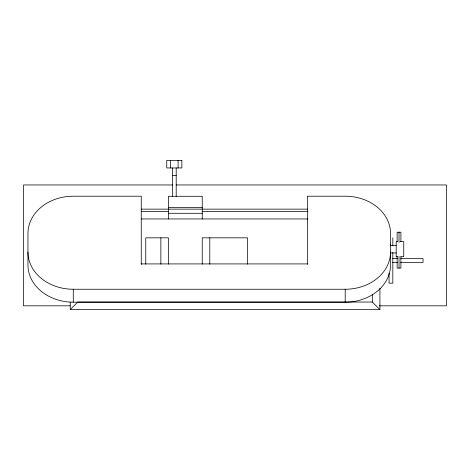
<?xml version="1.0" encoding="UTF-8"?>
<svg xmlns="http://www.w3.org/2000/svg" width="470" height="470" viewBox="0 0 470 470"><rect width="100%" height="100%" fill="white"/><g stroke="black" fill="none" stroke-linecap="round" stroke-linejoin="round"><path stroke-width="0.7" d="M70.224 302.263L70.224 309.589L77.779 302.04L372.369 302.04L379.924 309.589L379.924 288.269M172.42 175.516L176.197 175.516M172.578 184.957L23.5 184.957L23.5 305.817L70.283 305.817M176.103 184.957L446.5 184.957L446.5 305.817L379.249 305.817M168.425 207.617L202.241 207.617M141.258 209.144L307.439 209.144M141.311 211.394L168.425 211.394M202.241 211.394L307.968 211.394M168.425 213.286L202.241 213.286M141.376 218.95L307.838 218.95M397.567 241.645L396.192 241.645L396.192 256.749L397.567 256.749M400.311 241.645L403.742 241.645L403.742 256.749L400.998 256.749M390.523 245.44L396.192 245.44M390.523 252.96L396.192 252.96M392.667 258.612L397.726 258.612M400.622 258.612L423.041 258.612L423.041 262.372L400.622 262.372M392.667 262.372L397.726 262.372M141.258 263.917L307.439 263.917M27.953 252.038A45.32 37.218 0 0 0 73.273 289.25L345.203 289.25A45.32 37.218 0 0 0 390.523 252.038M141.258 264.487L141.258 196.213L73.273 196.213A45.32 37.218 0 0 0 27.953 233.425L27.953 264.968A45.32 37.218 0 0 0 73.273 302.181L345.203 302.181A45.32 37.218 0 0 0 390.523 264.968L390.523 233.425A45.32 37.218 0 0 0 345.203 196.213L307.439 196.213L307.439 264.469M70.224 309.589L379.924 309.589M400.91 241.721L400.91 232.204L397.132 232.204L397.132 241.721M400.91 256.367L400.91 268.082L397.132 268.082L397.132 256.367M399.024 232.204L399.024 242.455M399.024 256.367L399.024 268.082M392.826 237.832L392.826 245.863M392.826 252.396L392.826 283.151L389.048 283.151L389.048 273.164M372.369 294.749L372.369 302.04M345.203 289.25L345.203 302.181M247.561 264.146L247.561 237.832L202.241 237.832L202.241 264.146M209.79 237.832L209.79 264.146M202.241 218.95L202.241 196.29L168.425 196.29L168.425 218.95M178.083 160.411L178.083 167.96M176.197 167.96L176.197 196.29M172.42 167.96L172.42 196.29M170.534 160.411L170.534 167.96M168.425 264.146L168.425 237.832L145.765 237.832L145.765 264.146M160.869 237.832L160.869 264.146M73.273 289.25L73.273 302.181M390.453 244.271A45.32 37.218 0 0 1 390.517 245.663M181.861 160.411L166.756 160.411L166.756 167.96L181.861 167.96L181.861 160.411"/></g></svg>
